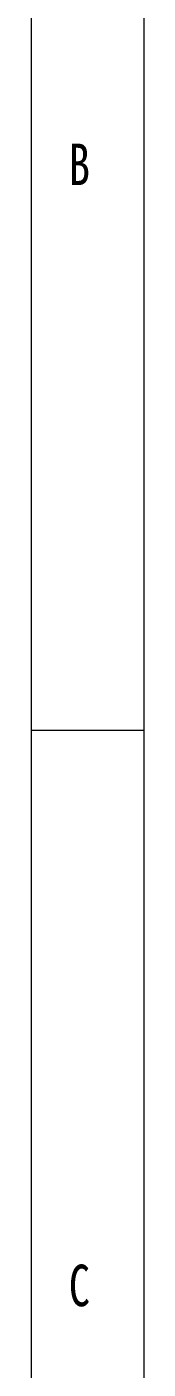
# Paper-space layout '시트2-ENG' of a CAD drawing. Header units: millimetres. Extents: x 5 to 415, y 5 to 292.
# Drawn here: x 5 to 10, y 170 to 229.9 of the extents above; entities that cross this region are included whole.
import ezdxf

# ---------------------------------------------------------------- set-up
doc = ezdxf.new("R2010")
doc.units = ezdxf.units.MM
doc.styles.add('SLDTEXTSTYLE3', font='TXT', dxfattribs={"width": 0.75})

psp = doc.layouts.new('시트2-ENG')

# ---------------------------------------------------------------- linework, layer by layer
at = {"color": 7, "linetype": 'Continuous', "lineweight": 18}
for p, q in [((5, 292), (5, 5)), ((10, 287), (10, 10)), ((5, 198.5), (10, 198.5))]:
    psp.add_line(p, q, dxfattribs=at)

# ---------------------------------------------------------------- texts
at = {"color": 7, "linetype": 'Continuous', "lineweight": 0, "char_height": 1.852, "attachment_point": 1, "style": 'SLDTEXTSTYLE3'}
for s, insert in [('B', (6.667, 224.668)), ('C', (6.667, 174.668))]:
    psp.add_mtext(s, dxfattribs=dict(at, insert=insert))

doc.saveas('drawing.dxf')
